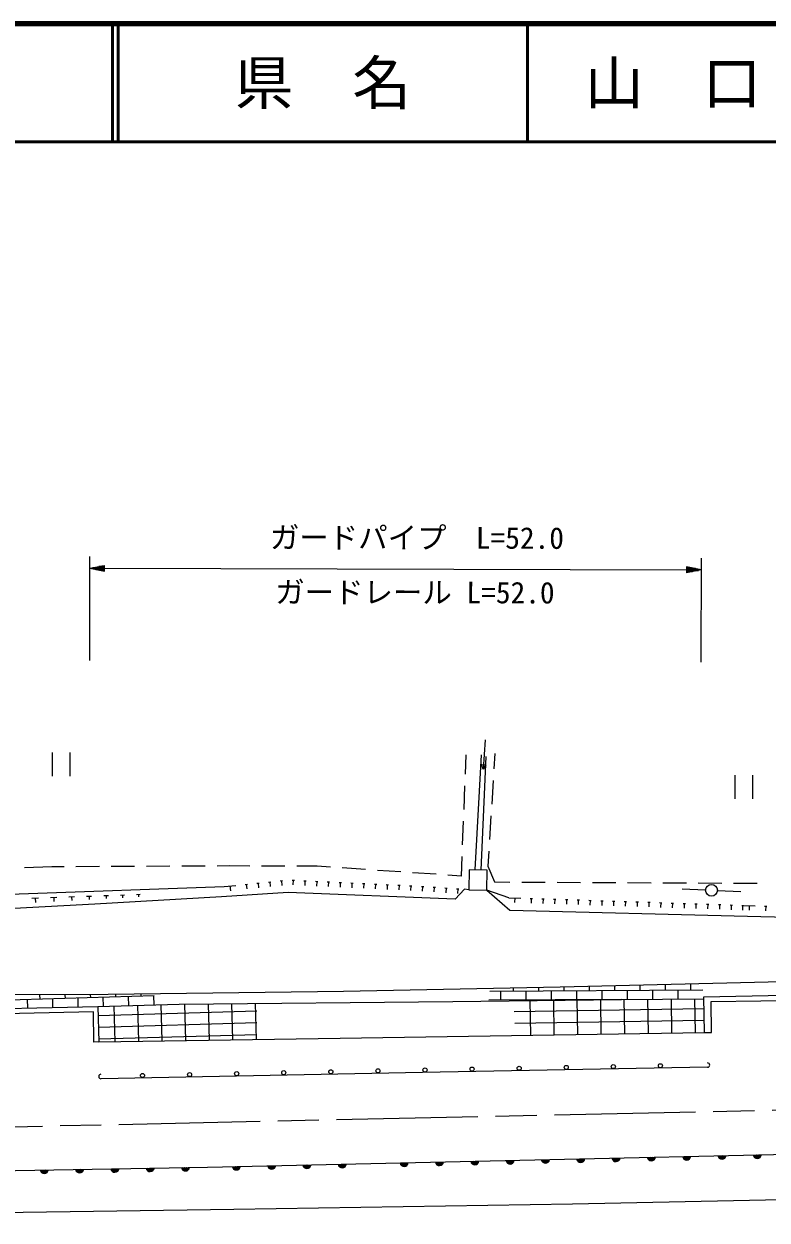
# Model space of a CAD drawing. Units: millimetres, scale not verified. Extents: x 40000 to 680000, y 20000 to 380000.
# Drawn here: x 290234 to 353364, y 278467 to 380000 of the extents above; entities that cross this region are included whole.
import ezdxf
from ezdxf.enums import TextEntityAlignment as Align

# ---------------------------------------------------------------- set-up
doc = ezdxf.new("R2010")
doc.units = ezdxf.units.MM
doc.header["$LTSCALE"] = 1000
doc.linetypes.add('CHAIN', pattern=[18.5, 12, -1.5, 3.5, -1.5])
for name, color, linetype, lineweight in [('M-BGD', 7, 'Continuous', 25), ('M-BMK', 2, 'CHAIN', 13), ('M-STR-HTXT', 7, 'Continuous', 13), ('M-TTL', 2, 'Continuous', 140), ('M-TTL-LINE', 7, 'Continuous', 50)]:
    doc.layers.add(name, color=color, linetype=linetype, lineweight=lineweight)
doc.layers.add('M-TTL-TXT', color=7, linetype='Continuous')
doc.styles.add('ＭＳ ゴシック', font='')
doc.styles.get('ＭＳ ゴシック').set_extended_font_data('MS Gothic')

msp = doc.modelspace()

# ---------------------------------------------------------------- linework, layer by layer
at = {"layer": 'M-BGD'}
for p, q in [((329419, 319243), (329259, 316749)), ((292633, 318158), (292633, 316158)), ((294133, 318158), (294133, 316158)), ((327778, 317970), (327711, 316318)), ((329078, 317952), (328539, 308189)), ((329078, 308182), (329509, 317808)), ((330244, 318059), (330162, 316771)), ((329259, 316749), (329096, 317135)), ((329096, 317135), (329470, 317111)), ((329470, 317111), (329259, 316749)), ((330098, 315774), (329971, 313778)), ((350613, 316221), (350613, 314221)), ((352113, 316221), (352113, 314221)), ((327671, 315319), (327591, 313321)), ((329907, 312780), (329780, 310784)), ((327551, 312322), (327471, 310323)), ((329716, 309786), (329634, 308498)), ((327431, 309324), (327365, 307673)), ((292607, 308453), (290283, 308371)), ((293642, 308458), (292607, 308453)), ((296642, 308472), (294642, 308463)), ((299642, 308486), (297642, 308477)), ((302642, 308501), (300642, 308491)), ((305642, 308515), (303642, 308505)), ((307676, 308525), (306642, 308520)), ((309412, 308518), (307676, 308525)), ((312412, 308508), (310412, 308515)), ((315148, 308498), (313412, 308504)), ((316268, 308422), (315148, 308498)), ((319261, 308220), (317266, 308355)), ((322254, 308018), (320259, 308153)), ((325247, 307816), (323252, 307950)), ((327365, 307673), (326245, 307748)), ((329634, 308498), (330208, 307170)), ((307237, 306776), (308232, 306877)), ((307734, 306826), (307775, 306428)), ((309028, 306958), (309227, 306978)), ((309127, 306968), (309168, 306570)), ((310023, 307059), (310221, 307079)), ((310122, 307069), (310162, 306671)), ((311017, 307160), (311216, 307180)), ((311117, 307170), (311157, 306772)), ((312012, 307261), (312211, 307281)), ((312112, 307271), (312152, 306873)), ((313008, 307317), (313208, 307308)), ((313108, 307313), (313089, 306913)), ((314007, 307270), (314207, 307261)), ((314107, 307265), (314088, 306866)), ((315006, 307223), (315206, 307214)), ((315106, 307218), (315087, 306819)), ((316005, 307176), (316205, 307166)), ((316105, 307171), (316086, 306771)), ((317004, 307128), (317204, 307119)), ((317104, 307124), (317085, 306724)), ((318003, 307081), (318203, 307072)), ((318103, 307076), (318084, 306677)), ((319002, 307034), (319201, 307024)), ((319102, 307029), (319083, 306630)), ((320001, 306987), (320200, 306977)), ((320100, 306982), (320081, 306582)), ((320999, 306939), (321199, 306930)), ((321099, 306935), (321080, 306535)), ((321998, 306892), (322198, 306883)), ((322098, 306887), (322079, 306488)), ((322997, 306845), (323197, 306835)), ((323097, 306840), (323078, 306441)), ((323996, 306796), (324195, 306782)), ((324096, 306789), (324069, 306390)), ((324994, 306729), (325193, 306716)), ((325093, 306722), (325067, 306323)), ((325991, 306662), (326191, 306649)), ((326091, 306656), (326065, 306256)), ((330208, 307170), (331520, 307163)), ((332520, 307158), (334520, 307148)), ((335520, 307143), (337520, 307133)), ((338520, 307127), (340520, 307117)), ((341520, 307112), (343520, 307102)), ((344520, 307097), (346520, 307086)), ((347520, 307081), (349520, 307071)), ((350520, 307066), (352520, 307055)), ((290919, 305791), (291484, 305812)), ((291201, 305802), (291215, 305425)), ((292504, 305848), (293027, 305867)), ((292765, 305858), (292778, 305509)), ((294047, 305903), (294529, 305921)), ((294288, 305912), (294299, 305591)), ((295548, 305957), (295990, 305973)), ((295769, 305965), (295780, 305670)), ((297011, 306009), (297411, 306024)), ((297211, 306017), (297221, 305750)), ((298432, 306060), (298787, 306073)), ((298610, 306067), (298618, 305830)), ((299808, 306109), (300120, 306121)), ((299964, 306115), (299971, 305907)), ((326989, 306596), (327189, 306582)), ((327089, 306589), (327062, 306190)), ((331433, 305834), (329567, 306480)), ((329567, 306480), (331504, 304775)), ((331433, 305834), (332432, 305801)), ((331932, 305817), (331919, 305418)), ((333232, 305775), (333432, 305768)), ((333332, 305771), (333319, 305372)), ((334231, 305742), (334431, 305735)), ((334331, 305738), (334318, 305339)), ((335231, 305709), (335431, 305702)), ((335331, 305706), (335317, 305306)), ((336230, 305676), (336430, 305669)), ((336330, 305673), (336317, 305273)), ((337230, 305643), (337429, 305637)), ((337329, 305640), (337316, 305240)), ((348141, 306479), (346143, 306549)), ((349141, 306441), (351139, 306360)), ((338229, 305610), (338429, 305604)), ((338329, 305607), (338316, 305207)), ((339228, 305577), (339428, 305571)), ((339328, 305574), (339315, 305174)), ((340228, 305545), (340428, 305538)), ((340328, 305541), (340315, 305142)), ((341227, 305512), (341427, 305505)), ((341327, 305509), (341314, 305109)), ((342227, 305479), (342427, 305472)), ((342327, 305476), (342314, 305076)), ((343226, 305446), (343426, 305440)), ((343326, 305443), (343313, 305043)), ((344226, 305413), (344426, 305407)), ((344326, 305410), (344313, 305010)), ((345225, 305380), (345425, 305374)), ((345325, 305377), (345312, 304977)), ((346225, 305348), (346425, 305341)), ((346325, 305344), (346311, 304944)), ((347224, 305315), (347424, 305308)), ((347324, 305311), (347311, 304912)), ((348224, 305282), (348424, 305275)), ((348324, 305279), (348310, 304879)), ((349223, 305249), (349423, 305242)), ((349323, 305246), (349310, 304846)), ((350223, 305216), (350422, 305210)), ((350322, 305213), (350309, 304813)), ((351222, 305183), (351354, 305179)), ((351288, 305181), (351275, 304781)), ((351354, 305179), (352354, 305149)), ((351854, 305164), (351842, 304764)), ((353154, 305125), (353354, 305119)), ((353254, 305122), (353242, 304722)), ((291608, 297211), (291597, 297598)), ((293757, 297273), (293748, 297600)), ((295906, 297334), (295899, 297601)), ((298056, 297396), (298049, 297610)), ((300205, 297457), (300199, 297639)), ((347918, 297988), (329816, 297872)), ((330759, 297128), (330754, 297878)), ((331829, 297885), (331827, 298160)), ((332909, 297142), (332904, 297892)), ((333979, 297899), (333977, 298209)), ((335058, 297155), (335054, 297905)), ((336129, 297912), (336126, 298259)), ((337208, 297169), (337204, 297919)), ((338279, 297926), (338276, 298309)), ((339358, 297183), (339354, 297933)), ((340429, 297940), (340426, 298358)), ((341508, 297197), (341504, 297947)), ((342579, 297954), (342576, 298408)), ((343658, 297211), (343653, 297961)), ((344728, 297968), (344725, 298457)), ((345808, 297224), (345803, 297974)), ((346878, 297981), (346875, 298507)), ((301285, 297488), (283439, 296978)), ((290554, 296472), (290534, 297181)), ((292703, 296518), (292683, 297242)), ((294853, 296565), (294832, 297304)), ((297002, 296615), (296981, 297365)), ((297989, 293610), (297903, 296641)), ((299152, 296677), (299130, 297426)), ((299989, 293641), (299902, 296698)), ((301301, 296738), (301279, 297488)), ((301989, 293672), (301901, 296755)), ((303989, 293704), (303901, 296804)), ((305989, 293735), (305901, 296824)), ((307989, 293766), (307901, 296844)), ((309989, 293797), (309901, 296864)), ((341008, 297194), (329739, 297121)), ((331834, 297090), (331834, 297135)), ((333281, 294164), (333235, 297106)), ((333984, 297115), (333983, 297149)), ((335281, 294196), (335235, 297129)), ((336134, 297139), (336133, 297162)), ((337281, 294228), (337235, 297151)), ((338283, 297163), (338283, 297176)), ((339280, 294259), (339234, 297174)), ((340433, 297187), (340433, 297190)), ((341280, 294291), (341234, 297195)), ((343280, 294322), (343234, 297208)), ((345280, 294354), (345234, 297221)), ((347279, 294386), (347234, 297234)), ((310019, 296199), (296543, 295814)), ((347978, 296397), (331880, 296142)), ((310019, 295199), (296564, 294815)), ((348003, 295397), (331929, 295143)), ((310019, 294199), (296585, 293815))]:
    msp.add_line(p, q, dxfattribs=at)
msp.add_lwpolyline([(329567, 306480), (329589, 308175), (328064, 308195), (328042, 306500)], close=True, dxfattribs=at)
for points in [[(267384, 304614), (272389, 305529), (307237, 306776)], [(307016, 305908), (296267, 305296), (272515, 304022), (267169, 303250)], [(328042, 306500), (327652, 306551), (326863, 305708), (312673, 306273), (307016, 305908)], [(331504, 304775), (351704, 304255), (375734, 303672)], [(381645, 299438), (371868, 299216), (358180, 298786), (335774, 298230), (317386, 297871), (297402, 297602), (266456, 297584), (264142, 297853)], [(264142, 297853), (264124, 297342), (266223, 296077), (283543, 296319), (296527, 296602), (303434, 296799), (326674, 297032), (341008, 297194), (347958, 297238)], [(380946, 298039), (371994, 297878), (361714, 297662), (347955, 297375), (348027, 294397), (348637, 294397), (348601, 297034), (369706, 297312), (372048, 297429), (372039, 297878)], [(296527, 296602), (296590, 293588), (296177, 293570), (296132, 296144), (283545, 295858), (283543, 296319)], [(296590, 293588), (317088, 293908), (348027, 294397)], [(348305, 291437), (324086, 291007), (296783, 290469)], [(65959, 290900), (78325, 290496), (94686, 289832), (106400, 289258), (131408, 287392), (164085, 284351), (173054, 283562), (186886, 282611), (202619, 281911), (216629, 281624), (245548, 281929), (278090, 282468), (305842, 282970), (319709, 283257), (370352, 284405), (425929, 285571), (486385, 286791), (486582, 283741), (509778, 283149)], [(509778, 283149), (486376, 282593), (455233, 282019), (426135, 281589), (395494, 280835), (365536, 280405), (336832, 279831), (308058, 279364), (250400, 278539), (204691, 278467), (193640, 279041), (170211, 280584), (131533, 283598), (117290, 284638), (97484, 285822), (79437, 286719), (72226, 286970), (65896, 287077)]]:
    msp.add_lwpolyline(points, dxfattribs=at)
for centre, radius in [((348641, 306462), 500), ((328304, 291282), 175), ((332304, 291353), 175), ((336303, 291424), 175), ((340302, 291495), 175), ((344302, 291566), 175), ((300309, 290738), 175), ((304308, 290817), 175), ((308308, 290896), 175), ((312307, 290975), 175), ((316306, 291053), 175), ((320305, 291132), 175), ((324305, 291211), 175)]:
    msp.add_circle(centre, radius, dxfattribs=at)
for centre, radius, start, end in [((348301, 291625), 188, 271.01848, 91.01848), ((296779, 290656), 188, 91.12921, 271.12921), ((322535, 283375), 354, 190.09614, 352.50131), ((322535, 283375), 283, 192.32018, 350.27728), ((322535, 283375), 212, 196.0665, 346.53095), ((322535, 283375), 142, 203.77823, 338.81922), ((322535, 283375), 100, 214.09589, 328.50156), ((325535, 283443), 354, 190.09614, 352.50131), ((325535, 283443), 283, 192.32018, 350.27728), ((325535, 283443), 212, 196.0665, 346.53095), ((325535, 283443), 142, 203.77823, 338.81922), ((325535, 283443), 100, 214.09589, 328.50156), ((328534, 283511), 354, 190.09614, 352.50131), ((328534, 283511), 283, 192.32018, 350.27728), ((328534, 283511), 212, 196.0665, 346.53095), ((328534, 283511), 142, 203.77823, 338.81922), ((328534, 283511), 100, 214.09589, 328.50156), ((331533, 283579), 354, 190.09614, 352.50131), ((331533, 283579), 283, 192.32018, 350.27728), ((331533, 283579), 212, 196.0665, 346.53095), ((331533, 283579), 142, 203.77823, 338.81922), ((331533, 283579), 100, 214.09589, 328.50156), ((334532, 283647), 354, 190.09614, 352.50131), ((334532, 283647), 283, 192.32018, 350.27728), ((334532, 283647), 212, 196.0665, 346.53095), ((334532, 283647), 142, 203.77823, 338.81922), ((334532, 283647), 100, 214.09589, 328.50156), ((337531, 283715), 354, 190.09614, 352.50131), ((337531, 283715), 283, 192.32018, 350.27728), ((337531, 283715), 212, 196.0665, 346.53095), ((337531, 283715), 142, 203.77823, 338.81922), ((337531, 283715), 100, 214.09589, 328.50156), ((340531, 283783), 354, 190.09614, 352.50131), ((340531, 283783), 283, 192.32018, 350.27728), ((340531, 283783), 212, 196.0665, 346.53095), ((340531, 283783), 142, 203.77823, 338.81922), ((340531, 283783), 100, 214.09589, 328.50156), ((343530, 283851), 354, 190.09614, 352.50131), ((343530, 283851), 283, 192.32018, 350.27728), ((343530, 283851), 212, 196.0665, 346.53095), ((343530, 283851), 142, 203.77823, 338.81922), ((343530, 283851), 100, 214.09589, 328.50156), ((346529, 283919), 354, 190.09614, 352.50131), ((346529, 283919), 283, 192.32018, 350.27728), ((346529, 283919), 212, 196.0665, 346.53095), ((346529, 283919), 142, 203.77823, 338.81922), ((346529, 283919), 100, 214.09589, 328.50156), ((349528, 283987), 354, 190.09614, 352.50131), ((349528, 283987), 283, 192.32018, 350.27728), ((349528, 283987), 212, 196.0665, 346.53095), ((349528, 283987), 142, 203.77823, 338.81922), ((349528, 283987), 100, 214.09589, 328.50156), ((352528, 284055), 354, 190.09614, 352.50131), ((352528, 284055), 283, 192.32018, 350.27728), ((352528, 284055), 212, 196.0665, 346.53095), ((352528, 284055), 142, 203.77823, 338.81922), ((352528, 284055), 100, 214.09589, 328.50156), ((291965, 282773), 354, 189.83433, 352.2395), ((291965, 282773), 283, 192.05836, 350.01546), ((291965, 282773), 212, 195.80469, 346.26914), ((291965, 282773), 142, 203.51642, 338.55741), ((291965, 282773), 100, 213.83408, 328.23975), ((294964, 282827), 354, 189.83433, 352.2395), ((294964, 282827), 283, 192.05836, 350.01546), ((294964, 282827), 212, 195.80469, 346.26914), ((294964, 282827), 142, 203.51642, 338.55741), ((294964, 282827), 100, 213.83408, 328.23975), ((297964, 282881), 354, 189.83433, 352.2395), ((297964, 282881), 283, 192.05836, 350.01546), ((297964, 282881), 212, 195.80469, 346.26914), ((297964, 282881), 142, 203.51642, 338.55741), ((297964, 282881), 100, 213.83408, 328.23975), ((300963, 282936), 354, 189.83433, 352.2395), ((300963, 282936), 283, 192.05836, 350.01546), ((300963, 282936), 212, 195.80469, 346.26914), ((300963, 282936), 142, 203.51642, 338.55741), ((300963, 282936), 100, 213.83408, 328.23975), ((303963, 282990), 354, 189.83433, 352.2395), ((303963, 282990), 283, 192.05836, 350.01546), ((303963, 282990), 212, 195.80469, 346.26914), ((303963, 282990), 142, 203.51642, 338.55741), ((303963, 282990), 100, 213.83408, 328.23975), ((308276, 283074), 354, 189.98318, 352.38836), ((308276, 283074), 283, 192.20722, 350.16432), ((308276, 283074), 212, 195.95355, 346.418), ((308276, 283074), 142, 203.66528, 338.70627), ((308276, 283074), 100, 213.98294, 328.3886), ((311275, 283137), 354, 189.98318, 352.38836), ((311275, 283137), 283, 192.20722, 350.16432), ((311275, 283137), 212, 195.95355, 346.418), ((311275, 283137), 142, 203.66528, 338.70627), ((311275, 283137), 100, 213.98294, 328.3886), ((314274, 283199), 354, 189.98318, 352.38836), ((314274, 283199), 283, 192.20722, 350.16432), ((314274, 283199), 212, 195.95355, 346.418), ((314274, 283199), 142, 203.66528, 338.70627), ((314274, 283199), 100, 213.98294, 328.3886), ((317274, 283261), 354, 189.98318, 352.38836), ((317274, 283261), 283, 192.20722, 350.16432), ((317274, 283261), 212, 195.95355, 346.418), ((317274, 283261), 142, 203.66528, 338.70627), ((317274, 283261), 100, 213.98294, 328.3886)]:
    msp.add_arc(centre, radius, start, end, dxfattribs=at)
at = {"layer": 'M-BMK'}
msp.add_line((365788, 288041), (266869, 285875), dxfattribs=at)
at = {"layer": 'M-STR-HTXT'}
for p, q in [((295823, 325971), (295846, 334794)), ((347756, 325837), (347778, 334660)), ((295843, 333794), (297094, 334041)), ((295843, 333794), (297092, 333541)), ((295843, 333794), (297093, 333791)), ((297093, 333841), (296093, 333844)), ((297093, 333741), (296093, 333744)), ((296343, 333893), (297093, 333891)), ((296343, 333693), (297093, 333691)), ((297093, 333941), (296593, 333942)), ((297093, 333641), (296593, 333642)), ((296843, 333592), (297093, 333591)), ((296844, 333992), (297094, 333991)), ((297092, 333541), (297094, 334041)), ((297093, 333791), (346526, 333663)), ((346527, 333913), (346525, 333413)), ((347776, 333660), (346525, 333413)), ((346775, 333463), (346525, 333463)), ((346776, 333863), (346526, 333863)), ((346526, 333813), (347026, 333812)), ((347276, 333761), (346526, 333763)), ((346526, 333713), (347526, 333711)), ((347776, 333660), (346526, 333663)), ((346526, 333613), (347526, 333611)), ((347276, 333561), (346526, 333563)), ((346526, 333513), (347026, 333512)), ((347776, 333660), (346527, 333913))]:
    msp.add_line(p, q, dxfattribs=at)
at = {"layer": 'M-TTL'}
msp.add_line((680000, 380000), (40000, 380000), dxfattribs=at)
at = {"layer": 'M-TTL-LINE'}
for p, q in [((297750, 380000), (297750, 370000)), ((298250, 380000), (298250, 370000)), ((333000, 380000), (333000, 370000)), ((40000, 370000), (680000, 370000))]:
    msp.add_line(p, q, dxfattribs=at)

# ---------------------------------------------------------------- texts
at = {"layer": 'M-STR-HTXT', "style": 'ＭＳ ゴシック'}
for s, p in [('ガードパイプ  L=52.0', (323616, 334923)), ('ガードレール L=52.0', (323444, 330285))]:
    msp.add_text(s, height=1833, rotation=359.852, dxfattribs=at).set_placement(p, align=Align.BOTTOM_CENTER)
at = {"layer": 'M-TTL-TXT', "style": 'ＭＳ ゴシック'}
for s, p in [('県\u3000名', (315625, 375000)), ('山\u3000口\u3000県', (350375, 375000))]:
    msp.add_text(s, height=3666, dxfattribs=at).set_placement(p, align=Align.MIDDLE_CENTER)

doc.saveas('drawing.dxf')
